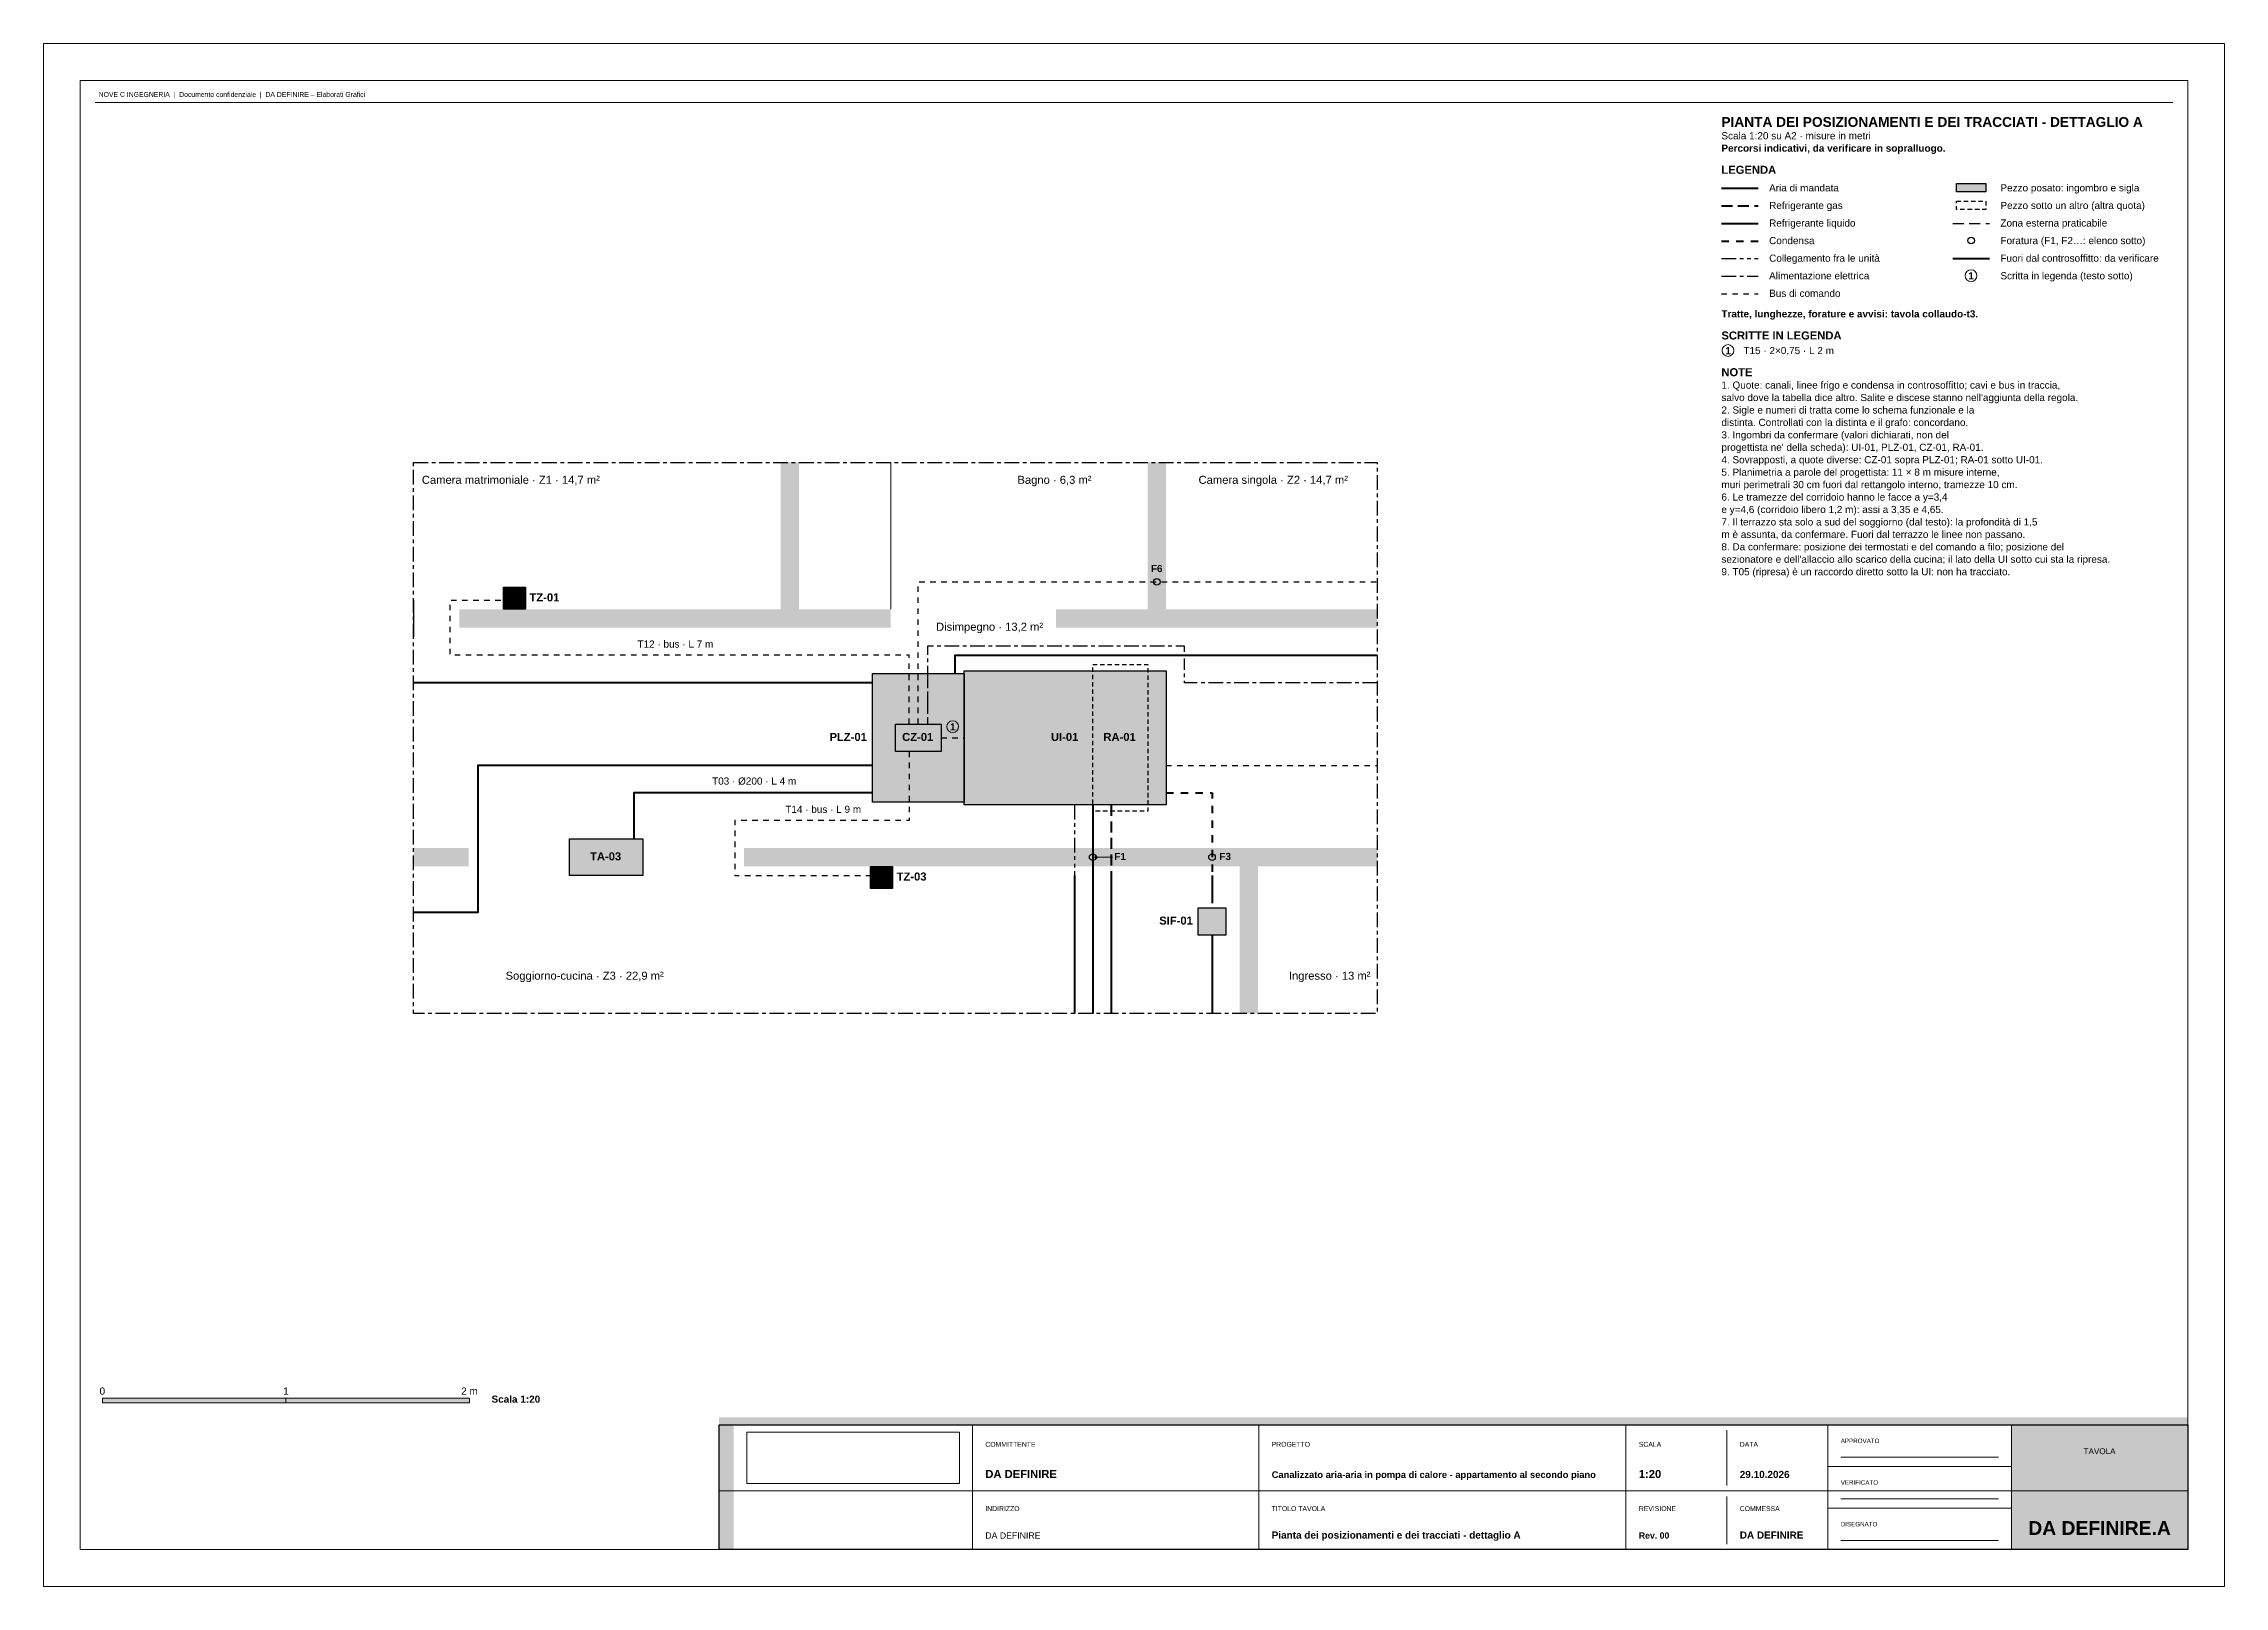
# Paper-space layout 'A2' of a CAD drawing. Header units: millimetres. Extents: x 0 to 594, y 0 to 420.
# The model-space entities are those that its viewports show. They can reach past a viewport. Long polylines and large blocks are cut down to what shows.
import ezdxf
from ezdxf.enums import TextEntityAlignment as Align

# ---------------------------------------------------------------- set-up
doc = ezdxf.new("R2010")
doc.units = ezdxf.units.MM
for name, pattern in [('NOVEC_TRATTO_1P2_0P8', [2, 1.2, -0.8]), ('NOVEC_TRATTO_1P5_1P5', [3, 1.5, -1.5]), ('NOVEC_TRATTO_2_2', [4, 2, -2]), ('NOVEC_TRATTO_3_1P5', [4.5, 3, -1.5]), ('NOVEC_TRATTO_4_1_1_1', [7, 4, -1, 1, -1]), ('NOVEC_TRATTO_4_1_1_1_1_1', [9, 4, -1, 1, -1, 1, -1])]:
    doc.linetypes.add(name, pattern=pattern)
for name, color, linetype, lineweight in [('A-AREA-IDEN', 7, 'Continuous', 18), ('A-DOOR', 7, 'Continuous', 18), ('A-WALL', 7, 'Continuous', 18), ('A-WALL-HOLE', 7, 'Continuous', 18), ('G-ANNO-SCAL', 7, 'Continuous', 18), ('G-ANNO-TTLB', 7, 'Continuous', 18), ('M-ANNO-IDEN', 7, 'Continuous', 18), ('M-ANNO-LEGN', 7, 'Continuous', 18), ('M-ANNO-NCSF', 7, 'Continuous', 18), ('M-EQPM', 7, 'Continuous', 18)]:
    doc.layers.add(name, color=color, linetype=linetype, lineweight=lineweight)
for name, color, linetype, lineweight, true_color in [('E-CTRL-BUS', 160, 'NOVEC_TRATTO_1P5_1P5', 30, 0x2020e0), ('E-POWR-CIRC', 34, 'NOVEC_TRATTO_4_1_1_1', 30, 0x784212), ('E-POWR-LINK', 230, 'NOVEC_TRATTO_4_1_1_1_1_1', 30, 0xe91e63), ('M-CNDS-PIPE', 252, 'NOVEC_TRATTO_2_2', 40, 0x616a6b), ('M-HVAC-SPLY', 134, 'Continuous', 70, 0x148f77), ('M-REFG-GASS', 205, 'NOVEC_TRATTO_3_1P5', 40, 0x6c3483), ('M-REFG-LIQD', 205, 'Continuous', 40, 0x6c3483)]:
    doc.layers.add(name, color=color, linetype=linetype, lineweight=lineweight, true_color=true_color)
doc.layers.add('G-ANNO-NPLT', color=7, linetype='Continuous', lineweight=18, plot=False)
doc.styles.add('NOVEC_ARIAL', font='arial.ttf')
doc.styles.add('NOVEC_ARIAL_GRASSETTO', font='arialbd.ttf')
picture_1 = doc.add_image_def('image1.jpg', size_in_pixel=(2961, 716))

msp = doc.modelspace()

# ---------------------------------------------------------------- hatches: boundary and pattern name
at = {"layer": 'A-WALL', "true_color": 0xb3b3b3}
h = msp.add_hatch(color=9, dxfattribs=at)
h.dxf.hatch_style = 1
h.paths.add_polyline_path([(205.75, 306), (205.75, 263.5), (200.75, 263.5), (200.75, 306)])
h = msp.add_hatch(color=9, dxfattribs=at)
h.dxf.hatch_style = 1
h.paths.add_polyline_path([(305.75, 306), (305.75, 263.5), (300.75, 263.5), (300.75, 306)])
h = msp.add_hatch(color=9, dxfattribs=at)
h.dxf.hatch_style = 1
h.paths.add_polyline_path([(113.25, 266), (230.75, 266), (230.75, 261), (113.25, 261)])
h = msp.add_hatch(color=9, dxfattribs=at)
h.dxf.hatch_style = 1
h.paths.add_polyline_path([(275.75, 266), (363.25, 266), (363.25, 261), (275.75, 261)])
h = msp.add_hatch(color=9, dxfattribs=at)
h.dxf.hatch_style = 1
h.paths.add_polyline_path([(100.75, 201), (115.75, 201), (115.75, 196), (100.75, 196)])
h = msp.add_hatch(color=9, dxfattribs=at)
h.dxf.hatch_style = 1
h.paths.add_polyline_path([(190.75, 201), (363.25, 201), (363.25, 196), (190.75, 196)])
h = msp.add_hatch(color=9, dxfattribs=at)
h.dxf.hatch_style = 1
h.paths.add_polyline_path([(330.75, 198.5), (330.75, 156), (325.75, 156), (325.75, 198.5)])
at = {"layer": 'G-ANNO-SCAL', "true_color": 0x000000}
h = msp.add_hatch(color=250, dxfattribs=at)
h.dxf.hatch_style = 1
h.paths.add_polyline_path([(16, 51.2), (66, 51.2), (66, 50), (16, 50)])
at = {"layer": 'G-ANNO-SCAL', "true_color": 0xffffff}
h = msp.add_hatch(color=255, dxfattribs=at)
h.dxf.hatch_style = 1
h.paths.add_polyline_path([(66, 51.2), (116, 51.2), (116, 50), (66, 50)])
at = {"layer": 'M-ANNO-IDEN', "true_color": 0x000000}
h = msp.add_hatch(color=250, dxfattribs=at)
h.dxf.hatch_style = 1
h.paths.add_polyline_path([(286.3, 198.5, 1), (287, 198.5, 1)])
at = {"layer": 'M-ANNO-LEGN', "true_color": 0xffffff}
h = msp.add_hatch(color=255, dxfattribs=at)
h.dxf.hatch_style = 1
h.paths.add_polyline_path([(521, 381.89), (529, 381.89), (529, 379.6322), (521, 379.6322)])
at = {"layer": 'M-EQPM', "true_color": 0xffffff}
h = msp.add_hatch(color=255, dxfattribs=at)
h.dxf.hatch_style = 1
h.paths.add_polyline_path([(100.75, 268.5), (100.75, 268.5), (100.75, 258.5), (100.75, 258.5)])
h = msp.add_hatch(color=255, dxfattribs=at)
h.dxf.hatch_style = 1
h.paths.add_polyline_path([(125.25, 272), (131.25, 272), (131.25, 266), (125.25, 266)])
h = msp.add_hatch(color=255, dxfattribs=at)
h.dxf.hatch_style = 1
h.paths.add_polyline_path([(225.75, 248.5), (250.75, 248.5), (250.75, 213.5), (225.75, 213.5)])
h = msp.add_hatch(color=255, dxfattribs=at)
h.dxf.hatch_style = 1
h.paths.add_polyline_path([(250.75, 249.25), (305.75, 249.25), (305.75, 212.75), (250.75, 212.75)])
h = msp.add_hatch(color=255, dxfattribs=at)
h.dxf.hatch_style = 1
h.paths.add_polyline_path([(232, 234.75), (244.5, 234.75), (244.5, 227.25), (232, 227.25)])
h = msp.add_hatch(color=255, dxfattribs=at)
h.dxf.hatch_style = 1
h.paths.add_polyline_path([(143.25, 203.5), (163.25, 203.5), (163.25, 193.5), (143.25, 193.5)])
h = msp.add_hatch(color=255, dxfattribs=at)
h.dxf.hatch_style = 1
h.paths.add_polyline_path([(225.25, 196), (231.25, 196), (231.25, 190), (225.25, 190)])
h = msp.add_hatch(color=255, dxfattribs=at)
h.dxf.hatch_style = 1
h.paths.add_polyline_path([(314.5, 184.75), (322, 184.75), (322, 177.25), (314.5, 177.25)])

# ---------------------------------------------------------------- linework, layer by layer
at = {"layer": 'A-DOOR', "color": 251, "linetype": 'Continuous', "lineweight": 18, "true_color": 0x555555, "flags": 128}
msp.add_lwpolyline([(230.75, 266), (230.75, 306)], dxfattribs=at)
at = {"layer": 'A-WALL-HOLE', "color": 250, "lineweight": 25, "true_color": 0x000000}
for centre in [(303.25, 273.5), (285.75, 198.5), (318.25, 198.5)]:
    msp.add_circle(centre, 0.9, dxfattribs=at)
at = {"layer": 'E-CTRL-BUS', "color": 160, "linetype": 'NOVEC_TRATTO_1P5_1P5', "lineweight": 30, "true_color": 0x2020e0, "flags": 128}
for points in [[(238.25, 234.75), (238.25, 273.5), (363.25, 273.5)], [(235.75, 234.75), (235.75, 253.5), (110.75, 253.5), (110.75, 268.5), (125.25, 268.5)], [(235.75, 234.75), (235.75, 248.5)], [(238.25, 234.75), (238.25, 248.5)], [(235.75, 227.25), (235.75, 208.5), (188.25, 208.5), (188.25, 193.5), (225.25, 193.5)], [(235.75, 227.25), (235.75, 213.5)], [(244.5, 231), (250.75, 231)], [(244.5, 231), (250.75, 231)], [(305.75, 223.5), (363.25, 223.5)]]:
    msp.add_lwpolyline(points, dxfattribs=at)
at = {"layer": 'E-POWR-CIRC', "color": 34, "linetype": 'NOVEC_TRATTO_4_1_1_1', "lineweight": 30, "true_color": 0x784212, "flags": 128}
for points in [[(310.75, 254.4), (310.75, 256), (240.75, 256), (240.75, 234.75)], [(363.25, 246), (310.75, 246), (310.75, 252.6)], [(240.75, 248.5), (240.75, 234.75)]]:
    msp.add_lwpolyline(points, dxfattribs=at)
at = {"layer": 'E-POWR-LINK', "color": 230, "linetype": 'NOVEC_TRATTO_4_1_1_1_1_1', "lineweight": 30, "true_color": 0xe91e63, "flags": 128}
msp.add_lwpolyline([(280.75, 212.75), (280.75, 156)], dxfattribs=at)
at = {"layer": 'G-ANNO-SCAL', "color": 250, "linetype": 'Continuous', "lineweight": 18, "true_color": 0x000000, "flags": 128}
for points in [[(16, 51.2), (66, 51.2), (66, 50), (16, 50), (16, 51.2)], [(66, 51.2), (116, 51.2), (116, 50), (66, 50), (66, 51.2)]]:
    msp.add_lwpolyline(points, dxfattribs=at)
at = {"layer": 'M-ANNO-IDEN', "color": 250, "linetype": 'NOVEC_TRATTO_4_1_1_1', "lineweight": 25, "true_color": 0x000000, "flags": 128}
msp.add_lwpolyline([(100.75, 306), (363.25, 306), (363.25, 156), (100.75, 156), (100.75, 306)], dxfattribs=at)
at = {"layer": 'M-ANNO-IDEN', "color": 250, "linetype": 'Continuous', "lineweight": 18, "true_color": 0x000000, "flags": 128}
msp.add_lwpolyline([(286.65, 198.5), (291.15, 198.5)], dxfattribs=at)
at = {"layer": 'M-ANNO-IDEN', "color": 250, "lineweight": 20, "true_color": 0x000000}
msp.add_circle((247.625, 234.05), 1.6, dxfattribs=at)
at = {"layer": 'M-ANNO-IDEN', "color": 250, "lineweight": 9, "true_color": 0x000000}
msp.add_circle((286.65, 198.5), 0.35, dxfattribs=at)
at = {"layer": 'M-ANNO-LEGN', "color": 134, "linetype": 'Continuous', "lineweight": 70, "true_color": 0x148f77, "flags": 128}
msp.add_lwpolyline([(457, 380.62), (467, 380.62)], dxfattribs=at)
at = {"layer": 'M-ANNO-LEGN', "color": 138, "linetype": 'Continuous', "lineweight": 25, "true_color": 0x1b2631, "flags": 128}
msp.add_lwpolyline([(521, 381.89), (529, 381.89), (529, 379.6322), (521, 379.6322), (521, 381.89)], dxfattribs=at)
at = {"layer": 'M-ANNO-LEGN', "color": 205, "linetype": 'NOVEC_TRATTO_3_1P5', "lineweight": 40, "true_color": 0x6c3483, "flags": 128}
msp.add_lwpolyline([(457, 375.8333), (467, 375.8333)], dxfattribs=at)
at = {"layer": 'M-ANNO-LEGN', "color": 138, "linetype": 'NOVEC_TRATTO_1P2_0P8', "lineweight": 25, "true_color": 0x1b2631, "flags": 128}
msp.add_lwpolyline([(521, 377.1033), (529, 377.1033), (529, 374.8456), (521, 374.8456), (521, 377.1033)], dxfattribs=at)
at = {"layer": 'M-ANNO-LEGN', "color": 205, "linetype": 'Continuous', "lineweight": 40, "true_color": 0x6c3483, "flags": 128}
msp.add_lwpolyline([(457, 371.0467), (467, 371.0467)], dxfattribs=at)
at = {"layer": 'M-ANNO-LEGN', "color": 65, "linetype": 'NOVEC_TRATTO_3_1P5', "lineweight": 25, "true_color": 0x6b8e23, "flags": 128}
msp.add_lwpolyline([(520, 371.0467), (530, 371.0467)], dxfattribs=at)
at = {"layer": 'M-ANNO-LEGN', "color": 252, "linetype": 'NOVEC_TRATTO_2_2', "lineweight": 40, "true_color": 0x616a6b, "flags": 128}
msp.add_lwpolyline([(457, 366.26), (467, 366.26)], dxfattribs=at)
at = {"layer": 'M-ANNO-LEGN', "color": 230, "linetype": 'NOVEC_TRATTO_4_1_1_1_1_1', "lineweight": 30, "true_color": 0xe91e63, "flags": 128}
msp.add_lwpolyline([(457, 361.4733), (467, 361.4733)], dxfattribs=at)
at = {"layer": 'M-ANNO-LEGN', "color": 34, "linetype": 'NOVEC_TRATTO_4_1_1_1', "lineweight": 30, "true_color": 0x784212, "flags": 128}
msp.add_lwpolyline([(457, 356.6867), (467, 356.6867)], dxfattribs=at)
at = {"layer": 'M-ANNO-LEGN', "color": 31, "linetype": 'Continuous', "lineweight": 211, "true_color": 0xf4c27a, "flags": 128}
msp.add_lwpolyline([(520, 361.4733), (530, 361.4733)], dxfattribs=at)
at = {"layer": 'M-ANNO-LEGN', "color": 160, "linetype": 'NOVEC_TRATTO_1P5_1P5', "lineweight": 30, "true_color": 0x2020e0, "flags": 128}
msp.add_lwpolyline([(457, 351.9), (467, 351.9)], dxfattribs=at)
at = {"layer": 'M-ANNO-LEGN', "color": 250, "lineweight": 25, "true_color": 0x000000}
msp.add_circle((525, 366.4011), 0.9, dxfattribs=at)
at = {"layer": 'M-ANNO-LEGN', "color": 250, "lineweight": 20, "true_color": 0x000000}
for centre in [(525, 356.8278), (458.8, 336.4578)]:
    msp.add_circle(centre, 1.6, dxfattribs=at)
at = {"layer": 'M-ANNO-NCSF', "color": 31, "linetype": 'Continuous', "lineweight": 211, "true_color": 0xf4c27a, "flags": 128}
for points in [[(118.25, 193.5), (118.25, 183.5)], [(280.75, 193.5), (280.75, 156)], [(285.75, 193.5), (285.75, 156)], [(290.75, 193.5), (290.75, 156)], [(318.25, 193.5), (318.25, 186)], [(318.25, 176), (318.25, 156)]]:
    msp.add_lwpolyline(points, dxfattribs=at)
at = {"layer": 'M-CNDS-PIPE', "color": 252, "linetype": 'NOVEC_TRATTO_2_2', "lineweight": 40, "true_color": 0x616a6b, "flags": 128}
for points in [[(305.75, 216), (318.25, 216), (318.25, 184.75)], [(318.25, 177.25), (318.25, 156)]]:
    msp.add_lwpolyline(points, dxfattribs=at)
at = {"layer": 'M-EQPM', "color": 138, "linetype": 'Continuous', "lineweight": 25, "true_color": 0x1b2631, "flags": 128}
for points in [[(100.75, 268.5), (100.75, 258.5)], [(125.25, 272), (131.25, 272), (131.25, 266), (125.25, 266), (125.25, 272)], [(225.75, 248.5), (250.75, 248.5), (250.75, 213.5), (225.75, 213.5), (225.75, 248.5)], [(250.75, 249.25), (305.75, 249.25), (305.75, 212.75), (250.75, 212.75), (250.75, 249.25)], [(232, 234.75), (244.5, 234.75), (244.5, 227.25), (232, 227.25), (232, 234.75)], [(143.25, 203.5), (163.25, 203.5), (163.25, 193.5), (143.25, 193.5), (143.25, 203.5)], [(225.25, 196), (231.25, 196), (231.25, 190), (225.25, 190), (225.25, 196)], [(314.5, 184.75), (322, 184.75), (322, 177.25), (314.5, 177.25), (314.5, 184.75)]]:
    msp.add_lwpolyline(points, dxfattribs=at)
at = {"layer": 'M-EQPM', "color": 138, "linetype": 'NOVEC_TRATTO_1P2_0P8', "lineweight": 25, "true_color": 0x1b2631, "flags": 128}
msp.add_lwpolyline([(285.75, 251), (300.75, 251), (300.75, 211), (285.75, 211), (285.75, 251)], dxfattribs=at)
at = {"layer": 'M-HVAC-SPLY', "color": 134, "linetype": 'Continuous', "lineweight": 70, "true_color": 0x148f77, "flags": 128}
for points in [[(248.25, 248.5), (248.25, 253.5), (363.25, 253.5)], [(225.75, 246), (100.75, 246)], [(225.75, 223.5), (118.25, 223.5), (118.25, 183.5), (100.75, 183.5)], [(225.75, 216), (160.75, 216), (160.75, 203.5)]]:
    msp.add_lwpolyline(points, dxfattribs=at)
at = {"layer": 'M-REFG-GASS', "color": 205, "linetype": 'NOVEC_TRATTO_3_1P5', "lineweight": 40, "true_color": 0x6c3483, "flags": 128}
for points in [[(290.75, 212.75), (290.75, 156)], [(290.75, 212.75), (290.75, 211)]]:
    msp.add_lwpolyline(points, dxfattribs=at)
at = {"layer": 'M-REFG-LIQD', "color": 205, "linetype": 'Continuous', "lineweight": 40, "true_color": 0x6c3483, "flags": 128}
for points in [[(285.75, 212.75), (285.75, 156)], [(285.75, 212.75), (285.75, 211)]]:
    msp.add_lwpolyline(points, dxfattribs=at)

# ---------------------------------------------------------------- texts
at = {"layer": 'A-AREA-IDEN', "color": 159, "true_color": 0x1c2e4a, "style": 'NOVEC_ARIAL'}
for s, p in [('Camera matrimoniale · Z1 · 14,7 m²', (103.021, 300.159)), ('Bagno · 6,3 m²', (265.25, 300.159)), ('Camera singola · Z2 · 14,7 m²', (314.578, 300.159)), ('Disimpegno · 13,2 m²', (243.077, 260.159)), ('Soggiorno-cucina · Z3 · 22,9 m²', (125.841, 165.159)), ('Ingresso · 13 m²', (339.193, 165.159))]:
    msp.add_text(s, height=2.1844, dxfattribs=at).set_placement(p)
at = {"layer": 'G-ANNO-SCAL', "color": 250, "true_color": 0x000000, "style": 'NOVEC_ARIAL'}
for s, p in [('0', (16, 52.2)), ('1', (66, 52.2)), ('2 m', (116, 52.2))]:
    msp.add_text(s, height=1.9417, dxfattribs=at).set_placement(p, align=Align.CENTER)
at = {"layer": 'G-ANNO-SCAL', "color": 250, "true_color": 0x000000, "style": 'NOVEC_ARIAL_GRASSETTO'}
msp.add_text('Scala 1:20', height=1.9417, dxfattribs=at).set_placement((122, 50))
at = {"layer": 'M-ANNO-IDEN', "color": 250, "true_color": 0x000000, "style": 'NOVEC_ARIAL_GRASSETTO'}
for s, height, p in [('F6', 1.9417, (301.603, 276.121)), ('TZ-01', 2.1844, (132.35, 268.159)), ('PLZ-01', 2.1844, (214.065, 230.159)), ('CZ-01', 2.1844, (233.84, 230.159)), ('UI-01', 2.1844, (274.369, 230.159)), ('RA-01', 2.1844, (288.664, 230.159)), ('TA-03', 2.1844, (148.84, 197.659)), ('F1', 1.9417, (291.65, 197.752)), ('F3', 1.9417, (320.25, 197.752)), ('TZ-03', 2.1844, (232.35, 192.159)), ('SIF-01', 2.1844, (303.872, 180.159))]:
    msp.add_text(s, height=height, dxfattribs=at).set_placement(p)
at = {"layer": 'M-ANNO-IDEN', "color": 160, "true_color": 0x2020e0, "style": 'NOVEC_ARIAL'}
for s, p in [('T12 · bus · L 7 m', (161.753, 255.571)), ('T14 · bus · L 9 m', (202.022, 210.571))]:
    msp.add_text(s, height=1.9417, dxfattribs=at).set_placement(p)
at = {"layer": 'M-ANNO-IDEN', "color": 250, "true_color": 0x000000, "style": 'NOVEC_ARIAL_GRASSETTO'}
msp.add_text('1', height=1.9417, dxfattribs=at).set_placement((247.625, 233.034), align=Align.CENTER)
at = {"layer": 'M-ANNO-IDEN', "color": 134, "true_color": 0x148f77, "style": 'NOVEC_ARIAL'}
msp.add_text('T03 · Ø200 · L 4 m', height=1.9417, dxfattribs=at).set_placement((182.085, 218.271))
at = {"layer": 'M-ANNO-LEGN', "color": 250, "true_color": 0x000000}
for s, height, style, p in [('PIANTA DEI POSIZIONAMENTI E DEI TRACCIATI - DETTAGLIO A', 2.6698, 'NOVEC_ARIAL_GRASSETTO', (457, 397.3433)), ('Scala 1:20 su A2 · misure in metri', 1.9417, 'NOVEC_ARIAL', (457, 393.9567)), ('Percorsi indicativi, da verificare in sopralluogo.', 1.9417, 'NOVEC_ARIAL_GRASSETTO', (457, 390.57)), ('LEGENDA', 2.1844, 'NOVEC_ARIAL_GRASSETTO', (457, 384.56)), ('Aria di mandata', 1.9417, 'NOVEC_ARIAL', (470, 379.7733)), ('Pezzo posato: ingombro e sigla', 1.9417, 'NOVEC_ARIAL', (533, 379.7733)), ('Refrigerante gas', 1.9417, 'NOVEC_ARIAL', (470, 374.9867)), ('Pezzo sotto un altro (altra quota)', 1.9417, 'NOVEC_ARIAL', (533, 374.9867)), ('Refrigerante liquido', 1.9417, 'NOVEC_ARIAL', (470, 370.2)), ('Zona esterna praticabile', 1.9417, 'NOVEC_ARIAL', (533, 370.2)), ('Condensa', 1.9417, 'NOVEC_ARIAL', (470, 365.4133)), ('Collegamento fra le unità', 1.9417, 'NOVEC_ARIAL', (470, 360.6267)), ('Foratura (F1, F2…: elenco sotto)', 1.9417, 'NOVEC_ARIAL', (533, 365.4133)), ('Fuori dal controsoffitto: da verificare', 1.9417, 'NOVEC_ARIAL', (533, 360.6267)), ('Alimentazione elettrica', 1.9417, 'NOVEC_ARIAL', (470, 355.84)), ('Scritta in legenda (testo sotto)', 1.9417, 'NOVEC_ARIAL', (533, 355.84)), ('Bus di comando', 1.9417, 'NOVEC_ARIAL', (470, 351.0533)), ('Tratte, lunghezze, forature e avvisi: tavola collaudo-t3.', 1.9417, 'NOVEC_ARIAL_GRASSETTO', (457, 345.4667)), ('SCRITTE IN LEGENDA', 2.1844, 'NOVEC_ARIAL_GRASSETTO', (457, 339.4567)), ('T15 · 2×0,75 · L 2 m', 1.9417, 'NOVEC_ARIAL', (463, 335.47)), ('NOTE', 2.1844, 'NOVEC_ARIAL_GRASSETTO', (457, 329.46)), ('1. Quote: canali, linee frigo e condensa in controsoffitto; cavi e bus in traccia,', 1.9417, 'NOVEC_ARIAL', (457, 326.0733)), ("salvo dove la tabella dice altro. Salite e discese stanno nell'aggiunta della regola.", 1.9417, 'NOVEC_ARIAL', (457, 322.6867)), ('2. Sigle e numeri di tratta come lo schema funzionale e la', 1.9417, 'NOVEC_ARIAL', (457, 319.3)), ('distinta. Controllati con la distinta e il grafo: concordano.', 1.9417, 'NOVEC_ARIAL', (457, 315.9133)), ('3. Ingombri da confermare (valori dichiarati, non del', 1.9417, 'NOVEC_ARIAL', (457, 312.5267)), ("progettista ne' della scheda): UI-01, PLZ-01, CZ-01, RA-01.", 1.9417, 'NOVEC_ARIAL', (457, 309.14)), ('4. Sovrapposti, a quote diverse: CZ-01 sopra PLZ-01; RA-01 sotto UI-01.', 1.9417, 'NOVEC_ARIAL', (457, 305.7533)), ('5. Planimetria a parole del progettista: 11 × 8 m misure interne,', 1.9417, 'NOVEC_ARIAL', (457, 302.3667)), ('6. Le tramezze del corridoio hanno le facce a y=3,4', 1.9417, 'NOVEC_ARIAL', (457, 295.5933)), ('muri perimetrali 30 cm fuori dal rettangolo interno, tramezze 10 cm.', 1.9417, 'NOVEC_ARIAL', (457, 298.98)), ('e y=4,6 (corridoio libero 1,2 m): assi a 3,35 e 4,65.', 1.9417, 'NOVEC_ARIAL', (457, 292.2067)), ('7. Il terrazzo sta solo a sud del soggiorno (dal testo): la profondità di 1,5', 1.9417, 'NOVEC_ARIAL', (457, 288.82)), ('m è assunta, da confermare. Fuori dal terrazzo le linee non passano.', 1.9417, 'NOVEC_ARIAL', (457, 285.4333)), ("sezionatore e dell'allaccio allo scarico della cucina; il lato della UI sotto cui sta la ripresa.", 1.9417, 'NOVEC_ARIAL', (457, 278.66)), ('8. Da confermare: posizione dei termostati e del comando a filo; posizione del', 1.9417, 'NOVEC_ARIAL', (457, 282.0467)), ('9. T05 (ripresa) è un raccordo diretto sotto la UI: non ha tracciato.', 1.9417, 'NOVEC_ARIAL', (457, 275.2733))]:
    msp.add_text(s, height=height, dxfattribs=dict(at, style=style)).set_placement(p)
at = {"layer": 'M-ANNO-LEGN', "color": 250, "true_color": 0x000000, "style": 'NOVEC_ARIAL_GRASSETTO'}
for p in [(525, 355.8118), (458.8, 335.4418)]:
    msp.add_text('1', height=1.9417, dxfattribs=at).set_placement(p, align=Align.CENTER)

psp = doc.layouts.new('A2')

# ---------------------------------------------------------------- hatches: boundary and pattern name
at = {"layer": 'G-ANNO-TTLB', "true_color": 0x2abfbf}
h = psp.add_hatch(color=133, dxfattribs=at)
h.dxf.hatch_style = 1
h.paths.add_polyline_path([(184, 46), (584, 46), (584, 44), (184, 44)])
at = {"layer": 'G-ANNO-TTLB', "true_color": 0x1c2e4a}
h = psp.add_hatch(color=159, dxfattribs=at)
h.dxf.hatch_style = 1
h.paths.add_polyline_path([(184, 44), (188, 44), (188, 10), (184, 10)])
at = {"layer": 'G-ANNO-TTLB', "true_color": 0x2abfbf}
h = psp.add_hatch(color=133, dxfattribs=at)
h.dxf.hatch_style = 1
h.paths.add_polyline_path([(536, 46), (584, 46), (584, 44), (536, 44)])
at = {"layer": 'G-ANNO-TTLB', "true_color": 0x1c2e4a}
h = psp.add_hatch(color=159, dxfattribs=at)
h.dxf.hatch_style = 1
h.paths.add_polyline_path([(536, 44), (584, 44), (584, 10), (536, 10)])

# ---------------------------------------------------------------- linework, layer by layer
at = {"layer": 'G-ANNO-TTLB', "color": 254, "lineweight": 9, "true_color": 0xe0e0e0}
for p, q in [((14, 404), (580, 404)), ((253, 10), (253, 44)), ((458.5, 27.5), (458.5, 42.5)), ((486, 32.667), (536, 32.667)), ((489.5, 35.167), (532.5, 35.167)), ((458.5, 11.5), (458.5, 24.5)), ((489.5, 23.833), (532.5, 23.833)), ((486, 21.333), (536, 21.333)), ((489.5, 12.5), (532.5, 12.5))]:
    psp.add_line(p, q, dxfattribs=at)
at = {"layer": 'G-ANNO-TTLB', "color": 159, "lineweight": 15, "true_color": 0x1c2e4a}
for p, q in [((253, 10), (253, 44)), ((331, 10), (331, 44)), ((431, 10), (431, 44)), ((486, 10), (486, 44)), ((536, 10), (536, 44))]:
    psp.add_line(p, q, dxfattribs=at)
at = {"layer": 'G-ANNO-TTLB', "color": 254, "lineweight": 15, "true_color": 0xe0e0e0}
psp.add_line((184, 26), (584, 26), dxfattribs=at)
at = {"layer": 'G-ANNO-TTLB', "color": 159, "lineweight": 18, "true_color": 0x1c2e4a}
psp.add_lwpolyline([(10, 410), (584, 410), (584, 10), (10, 10)], close=True, dxfattribs=at)
at = {"layer": 'G-ANNO-TTLB', "color": 159, "lineweight": 30, "true_color": 0x1c2e4a}
psp.add_lwpolyline([(184, 44), (584, 44), (584, 10), (184, 10)], close=True, dxfattribs=at)

# ---------------------------------------------------------------- texts
at = {"layer": 'G-ANNO-TTLB', "color": 253, "true_color": 0x999999, "style": 'NOVEC_ARIAL'}
for s, height, p in [('NOVE C INGEGNERIA  |  Documento confidenziale  |  DA DEFINIRE – Elaborati Grafici', 1.3349, (15, 405.5)), ('COMMITTENTE', 1.3349, (256.5, 38)), ('PROGETTO', 1.3349, (334.5, 38)), ('SCALA', 1.3349, (434.5, 38)), ('DATA', 1.3349, (462, 38)), ('APPROVATO', 1.2136, (489.5, 39)), ('VERIFICATO', 1.2136, (489.5, 27.667)), ('INDIRIZZO', 1.3349, (256.5, 20.5)), ('TITOLO TAVOLA', 1.3349, (334.5, 20.5)), ('REVISIONE', 1.3349, (434.5, 20.5)), ('COMMESSA', 1.3349, (462, 20.5)), ('DISEGNATO', 1.2136, (489.5, 16.333))]:
    psp.add_text(s, height=height, dxfattribs=at).set_placement(p)
at = {"layer": 'G-ANNO-TTLB', "color": 255, "true_color": 0xffffff, "transparency": 33554559, "style": 'NOVEC_ARIAL'}
psp.add_text('TAVOLA', height=1.5777, dxfattribs=at).set_placement((560, 36), align=Align.CENTER)
at = {"layer": 'G-ANNO-TTLB', "color": 59, "true_color": 0x2d2d2d}
for s, height, style, p in [('DA DEFINIRE', 2.1844, 'NOVEC_ARIAL_GRASSETTO', (256.5, 29.5)), ('Canalizzato aria-aria in pompa di calore - appartamento al secondo piano', 1.8203, 'NOVEC_ARIAL_GRASSETTO', (334.5, 29.5)), ('1:20', 2.1844, 'NOVEC_ARIAL_GRASSETTO', (434.5, 29.5)), ('29.10.2026', 1.9417, 'NOVEC_ARIAL_GRASSETTO', (462, 29.5)), ('DA DEFINIRE', 1.6989, 'NOVEC_ARIAL', (256.5, 13)), ('Pianta dei posizionamenti e dei tracciati - dettaglio A', 1.9417, 'NOVEC_ARIAL_GRASSETTO', (334.5, 13)), ('Rev. 00', 1.6989, 'NOVEC_ARIAL_GRASSETTO', (434.5, 13)), ('DA DEFINIRE', 1.9417, 'NOVEC_ARIAL_GRASSETTO', (462, 13))]:
    psp.add_text(s, height=height, dxfattribs=dict(at, style=style)).set_placement(p)
at = {"layer": 'G-ANNO-TTLB', "color": 255, "true_color": 0xffffff, "style": 'NOVEC_ARIAL_GRASSETTO'}
psp.add_text('DA DEFINIRE.A', height=3.7621, dxfattribs=at).set_placement((560, 14), align=Align.CENTER)

# ---------------------------------------------------------------- pictures from other files: only their frames are drawn
at = {"layer": 'G-ANNO-TTLB'}
image = psp.add_image(picture_1, insert=(191.552, 28), size_in_units=(57.896, 14), dxfattribs=at)

# ---------------------------------------------------------------- viewports
at = {"layer": 'G-ANNO-NPLT'}
psp.add_viewport(center=(297, 210), size=(594, 420), view_center_point=(297, 210), view_height=420, dxfattribs=at)

doc.saveas('drawing.dxf')
